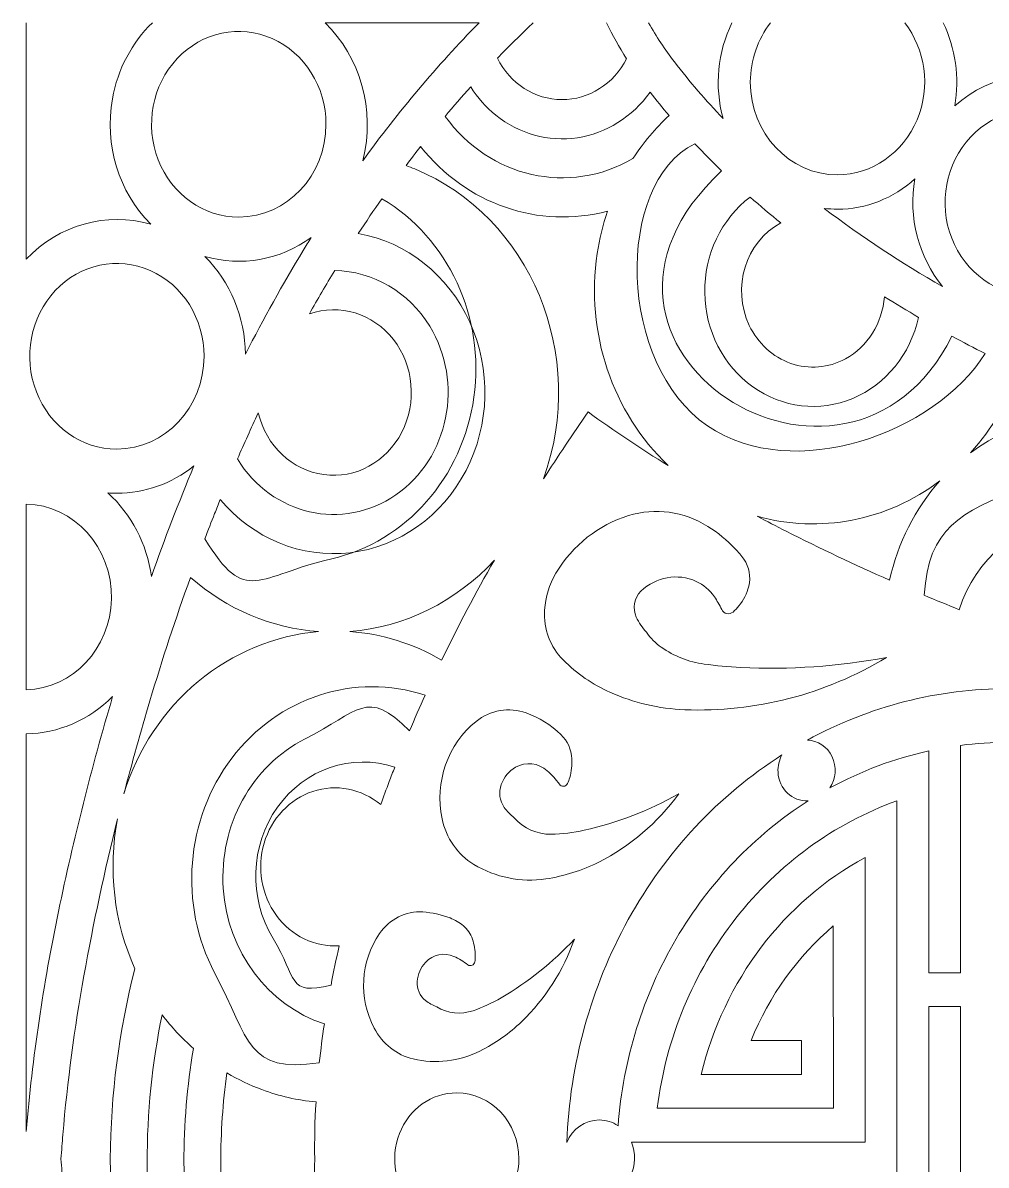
# Model space of a CAD drawing. Header units: millimetres. Extents: x -1202 to 1200, y -590 to 590.
# Drawn here: x -1202 to -701, y -3 to 590 of the extents above; entities that cross this region are included whole.
import ezdxf

# ---------------------------------------------------------------- set-up
doc = ezdxf.new("R2010")
doc.units = ezdxf.units.MM
doc.header["$MEASUREMENT"] = 0
doc.layers.add('Layer 1', color=7, linetype='Continuous')

msp = doc.modelspace()

# ---------------------------------------------------------------- linework, layer by layer
at = {"layer": 'Layer 1', "color": 250, "lineweight": 20}
for points, knots in [([(-1200.0499, 467.2301), (-1183.028, 485.0635), (-1158.4262, 491.9962), (-1135.3512, 485.4634), (-1151.9762, 502.1096), (-1159.472, 526.6344), (-1155.2356, 550.5052), (-1152.4919, 565.937), (-1145.0926, 579.717), (-1134.484, 589.9734)], [0, 0, 0, 0, 0.33333333, 0.33333333, 0.33333333, 0.66666667, 0.66666667, 0.66666667, 1, 1, 1, 1]), ([(-1089.5903, 489.0694), (-1107.9099, 489.0694), (-1124.4204, 500.8208), (-1131.4353, 518.8382), (-1138.4426, 536.862), (-1134.565, 557.603), (-1121.6114, 571.3923), (-1108.6656, 585.1879), (-1089.1857, 589.3145), (-1072.2629, 581.8485), (-1055.3402, 574.3825), (-1044.3103, 556.7968), (-1044.3103, 537.2937), (-1044.3103, 510.6612), (-1064.584, 489.0694), (-1089.5903, 489.0694)], [0, 0, 0, 0, 0.2, 0.2, 0.2, 0.4, 0.4, 0.4, 0.6, 0.6, 0.6, 0.8, 0.8, 0.8, 1, 1, 1, 1]), ([(-1044.7767, 589.9734), (-1044.7767, 589.9734), (-964.8264, 589.9734), (-964.8264, 589.9734), (-986.5937, 567.7465), (-1006.7727, 543.8082), (-1025.1968, 518.3621), (-1018.4052, 544.9063), (-1026.6077, 572.3731), (-1044.7767, 589.9734)], [0, 0, 0, 0, 0.33333333, 0.33333333, 0.33333333, 0.66666667, 0.66666667, 0.66666667, 1, 1, 1, 1]), ([(-936.7733, 589.9734), (-937.4539, 589.3306), (-938.131, 588.6835), (-938.8045, 588.0321), (-944.3844, 582.6357), (-949.8726, 577.1441), (-955.277, 571.551), (-948.6667, 558.3839), (-935.797, 550.1497), (-921.7749, 550.1116), (-907.7604, 550.0735), (-894.8527, 558.2315), (-888.1737, 571.3605), (-891.9845, 577.3434), (-895.4674, 583.5614), (-898.5975, 589.9734)], [0, 0, 0, 0, 0.2, 0.2, 0.2, 0.4, 0.4, 0.4, 0.6, 0.6, 0.6, 0.8, 0.8, 0.8, 1, 1, 1, 1]), ([(-876.7361, 589.9734), (-872.7519, 582.8901), (-868.2812, 576.1226), (-863.3582, 569.7289), (-855.4426, 559.4441), (-847.0003, 549.6291), (-838.0695, 540.3347), (-842.6735, 557.0902), (-840.8818, 574.866), (-833.4737, 589.9734)], [0, 0, 0, 0, 0.33333333, 0.33333333, 0.33333333, 0.66666667, 0.66666667, 0.66666667, 1, 1, 1, 1]), ([(-743.7288, 589.9734), (-733.1538, 576.3209), (-730.0541, 556.9597), (-737.2582, 539.6872), (-744.6166, 522.349), (-760.776, 511.1627), (-778.6452, 511.0294), (-803.6516, 511.0294), (-823.9329, 532.6211), (-823.9329, 559.2537), (-823.8594, 570.6992), (-820.0253, 581.4864), (-813.4404, 589.9734)], [0, 0, 0, 0, 0.25, 0.25, 0.25, 0.5, 0.5, 0.5, 0.75, 0.75, 0.75, 1, 1, 1, 1]), ([(-723.7889, 589.9734), (-717.3456, 576.8631), (-715.1177, 561.6821), (-717.7325, 546.8357), (-698.8633, 563.9644), (-672.2311, 567.4815), (-650.0109, 555.781), (-627.7832, 544.0804), (-614.2419, 519.4096), (-615.5624, 493.05), (-606.1889, 504.6871), (-593.3117, 512.4959), (-579.1293, 515.1306), (-606.3167, 529.5516), (-623.6876, 558.3472), (-625.2488, 589.9734)], [0, 0, 0, 0, 0.2, 0.2, 0.2, 0.4, 0.4, 0.4, 0.6, 0.6, 0.6, 0.8, 0.8, 0.8, 1, 1, 1, 1]), ([(-875.9911, 553.9907), (-885.1281, 541.0839), (-898.7075, 532.5767), (-913.7448, 530.3356), (-928.7745, 528.0945), (-944.0256, 532.3037), (-956.1395, 542.0362), (-961.2155, 546.112), (-965.6122, 551.0512), (-969.154, 556.6634), (-973.6576, 551.6607), (-978.0848, 546.5818), (-982.4281, 541.414), (-959.4141, 509.5311), (-918.0423, 500.2113), (-884.8762, 519.4477), (-879.5176, 527.72), (-873.2126, 535.2558), (-866.1062, 541.8711), (-869.5182, 545.8009), (-872.8157, 549.845), (-875.9911, 553.9907)], [0, 0, 0, 0, 0.14285714, 0.14285714, 0.14285714, 0.28571429, 0.28571429, 0.28571429, 0.42857143, 0.42857143, 0.42857143, 0.57142857, 0.57142857, 0.57142857, 0.71428571, 0.71428571, 0.71428571, 0.85714286, 0.85714286, 0.85714286, 1, 1, 1, 1]), ([(-677.4904, 448.3493), (-695.8101, 448.3493), (-712.3206, 460.1006), (-719.3278, 478.118), (-726.3427, 496.1418), (-722.465, 516.8828), (-709.5192, 530.6784), (-696.5657, 544.4677), (-677.0859, 548.5943), (-660.1631, 541.1283), (-643.2404, 533.6687), (-632.2104, 516.0829), (-632.2104, 496.5735), (-632.2104, 469.941), (-652.4841, 448.3493), (-677.4904, 448.3493)], [0, 0, 0, 0, 0.2, 0.2, 0.2, 0.4, 0.4, 0.4, 0.6, 0.6, 0.6, 0.8, 0.8, 0.8, 1, 1, 1, 1]), ([(-898.1045, 492.1612), (-900.5395, 485.0381), (-902.3409, 477.68), (-903.4858, 470.1949), (-909.5389, 429.1764), (-895.6313, 387.6944), (-866.5565, 360.0333), (-880.7465, 368.7691), (-894.6313, 378.0698), (-908.1726, 387.9039), (-916.1187, 376.4636), (-923.8511, 364.8646), (-931.3775, 353.107), (-908.0887, 417.2155), (-938.0107, 489.2917), (-998.2136, 514.0894), (-999.7096, 514.7116), (-1001.221, 515.2957), (-1002.7477, 515.848), (-1000.2439, 519.1747), (-997.7098, 522.476), (-995.145, 525.7455), (-971.4516, 495.7673), (-933.8124, 482.7462), (-898.1045, 492.1612)], [0, 0, 0, 0, 0.125, 0.125, 0.125, 0.25, 0.25, 0.25, 0.375, 0.375, 0.375, 0.5, 0.5, 0.5, 0.625, 0.625, 0.625, 0.75, 0.75, 0.75, 0.875, 0.875, 0.875, 1, 1, 1, 1]), ([(-701.8784, 418.1869), (-728.1136, 376.9651), (-801.3539, 350.2501), (-846.2141, 380.7489), (-892.7536, 412.3969), (-894.6619, 506.1282), (-852.7939, 527.2057), (-848.2369, 522.3998), (-843.5807, 517.7082), (-838.8252, 513.1371), (-936.7512, 421.6532), (-773.928, 318.2974), (-719.2058, 427.2654), (-713.4732, 424.1546), (-707.7026, 421.1326), (-701.8784, 418.1869)], [0, 0, 0, 0, 0.2, 0.2, 0.2, 0.4, 0.4, 0.4, 0.6, 0.6, 0.6, 0.8, 0.8, 0.8, 1, 1, 1, 1]), ([(-738.4107, 508.9915), (-741.9373, 488.9933), (-736.6704, 468.3729), (-724.1215, 453.0282), (-745.3647, 465.2113), (-765.8749, 478.7656), (-785.5609, 493.6214), (-783.2634, 493.3484), (-780.9581, 493.2088), (-778.6452, 493.2088), (-763.898, 493.2088), (-749.6315, 498.8019), (-738.4107, 508.9915)], [0, 0, 0, 0, 0.25, 0.25, 0.25, 0.5, 0.5, 0.5, 0.75, 0.75, 0.75, 1, 1, 1, 1]), ([(-1015.2737, 498.6051), (-980.7336, 478.2006), (-961.6964, 437.1312), (-967.4977, 395.5286), (-973.2988, 353.9259), (-1002.7171, 320.513), (-1041.3257, 311.6757), (-1079.9343, 302.8384), (-1085.873, 286.7002), (-1107.2076, 322.0938), (-1105.5436, 326.4554), (-1103.849, 330.8042), (-1102.1316, 335.1403), (-1101.1622, 337.5845), (-1100.1852, 340.0224), (-1099.1929, 342.4539), (-1082.2472, 322.1256), (-1057.0959, 311.8217), (-1031.7232, 314.8183), (-1006.3582, 317.8085), (-983.9319, 333.7309), (-971.5814, 357.5193), (-959.2232, 381.314), (-958.4905, 410.0162), (-969.612, 434.4902), (-980.7336, 458.9642), (-1002.3278, 476.1563), (-1027.5173, 480.6004), (-1023.5175, 486.676), (-1019.4262, 492.6882), (-1015.2507, 498.6305)], [0, 0, 0, 0, 0.1, 0.1, 0.1, 0.2, 0.2, 0.2, 0.3, 0.3, 0.3, 0.4, 0.4, 0.4, 0.5, 0.5, 0.5, 0.6, 0.6, 0.6, 0.7, 0.7, 0.7, 0.8, 0.8, 0.8, 0.9, 0.9, 0.9, 1, 1, 1, 1]), ([(-736.5254, 437.0296), (-740.7542, 417.8821), (-753.5321, 402.1629), (-770.722, 394.9635), (-787.912, 387.7705), (-807.3231, 390.0116), (-822.6582, 400.963), (-838.0009, 411.9208), (-847.3133, 430.1922), (-847.5881, 449.8602), (-847.8553, 469.5283), (-839.0465, 488.0854), (-824.0168, 499.513), (-818.7958, 494.9165), (-813.4907, 490.4344), (-808.1016, 486.0602), (-826.3984, 476.1754), (-833.7186, 452.3807), (-824.4672, 432.8776), (-820.0171, 423.5197), (-812.2541, 416.422), (-802.8959, 413.1461), (-793.53, 409.8765), (-783.332, 410.7018), (-774.5387, 415.4379), (-762.9897, 421.7485), (-755.3183, 433.9696), (-754.2649, 447.7525), (-748.4026, 444.083), (-742.4869, 440.5087), (-736.5178, 437.0233)], [0, 0, 0, 0, 0.1, 0.1, 0.1, 0.2, 0.2, 0.2, 0.3, 0.3, 0.3, 0.4, 0.4, 0.4, 0.5, 0.5, 0.5, 0.6, 0.6, 0.6, 0.7, 0.7, 0.7, 0.8, 0.8, 0.8, 0.9, 0.9, 0.9, 1, 1, 1, 1]), ([(-1107.1465, 468.6586), (-1088.3155, 463.1924), (-1068.1792, 466.773), (-1052.035, 478.4672), (-1053.409, 476.2579), (-1054.7754, 474.0486), (-1056.1264, 471.8265), (-1066.7976, 454.2725), (-1076.797, 436.2742), (-1086.1096, 417.8694), (-1086.392, 437.1312), (-1093.9793, 455.4534), (-1107.1465, 468.6586)], [0, 0, 0, 0, 0.25, 0.25, 0.25, 0.5, 0.5, 0.5, 0.75, 0.75, 0.75, 1, 1, 1, 1]), ([(-1152.9074, 368.5976), (-1171.2271, 368.5976), (-1187.7377, 380.349), (-1194.7448, 398.3728), (-1201.7522, 416.3902), (-1197.8821, 437.1376), (-1184.9286, 450.9268), (-1171.9751, 464.7224), (-1152.503, 468.849), (-1135.5801, 461.383), (-1118.6574, 453.917), (-1107.6199, 436.3313), (-1107.6199, 416.8283), (-1107.6199, 390.1894), (-1127.8935, 368.604), (-1152.9074, 368.5976)], [0, 0, 0, 0, 0.2, 0.2, 0.2, 0.4, 0.4, 0.4, 0.6, 0.6, 0.6, 0.8, 0.8, 0.8, 1, 1, 1, 1]), ([(-1052.9358, 438.8517), (-1037.1885, 444.3496), (-1019.8842, 439.0422), (-1009.2969, 425.4688), (-998.7021, 411.8954), (-996.977, 392.805), (-1004.946, 377.327), (-1012.9074, 361.8427), (-1028.96, 353.1197), (-1045.4094, 355.3353), (-1061.8589, 357.551), (-1075.362, 370.2546), (-1079.4535, 387.3642), (-1083.1861, 379.4792), (-1086.8042, 371.5307), (-1090.3078, 363.5251), (-1072.408, 334.1944), (-1035.5932, 325.8395), (-1008.0222, 344.8474), (-980.4511, 363.8679), (-972.5813, 403.0898), (-990.4353, 432.4523), (-1001.3508, 450.1967), (-1019.8154, 461.0212), (-1039.7303, 461.3513), (-1044.2569, 453.9551), (-1048.6536, 446.4701), (-1052.9128, 438.8961)], [0, 0, 0, 0, 0.11111111, 0.11111111, 0.11111111, 0.22222222, 0.22222222, 0.22222222, 0.33333333, 0.33333333, 0.33333333, 0.44444444, 0.44444444, 0.44444444, 0.55555556, 0.55555556, 0.55555556, 0.66666667, 0.66666667, 0.66666667, 0.77777778, 0.77777778, 0.77777778, 0.88888889, 0.88888889, 0.88888889, 1, 1, 1, 1]), ([(-684.4213, 409.6099), (-689.8561, 393.6049), (-698.3977, 378.9967), (-709.4811, 366.7438), (-685.3297, 384.6851), (-655.2397, 391.0528), (-626.4779, 384.3169), (-626.4779, 384.3169), (-630.4472, 385.904), (-630.4472, 385.904), (-648.6523, 393.2113), (-666.6437, 401.1154), (-684.3985, 409.6035)], [0, 0, 0, 0, 0.25, 0.25, 0.25, 0.5, 0.5, 0.5, 0.75, 0.75, 0.75, 1, 1, 1, 1]), ([(-1134.9772, 302.5019), (-1128.1378, 321.8589), (-1120.7641, 340.9937), (-1112.8639, 359.8873), (-1124.4129, 350.6691), (-1138.4655, 345.6854), (-1152.8998, 345.6854), (-1154.4494, 345.6917), (-1155.9913, 345.7489), (-1157.5332, 345.8568), (-1145.3735, 334.753), (-1137.3663, 319.3703), (-1134.9772, 302.5019)], [0, 0, 0, 0, 0.25, 0.25, 0.25, 0.5, 0.5, 0.5, 0.75, 0.75, 0.75, 1, 1, 1, 1]), ([(-571.9618, 234.7619), (-561.3898, 268.1939), (-569.9466, 305.1176), (-593.9148, 329.4646), (-617.8905, 353.818), (-652.9268, 361.1824), (-683.7878, 348.3582), (-714.6411, 335.5339), (-731.4494, 327.9473), (-733.5942, 292.7441), (-727.5564, 290.1856), (-721.4957, 287.6652), (-715.412, 285.2019), (-707.0308, 311.809), (-684.5435, 330.5248), (-658.2777, 332.7596), (-632.0043, 334.9943), (-607.0133, 320.3226), (-594.7697, 295.4676), (-582.5261, 270.6191), (-573.9999, 262.3722), (-590.6554, 240.6217), (-584.4267, 238.641), (-578.1981, 236.6919), (-571.9618, 234.7683)], [0, 0, 0, 0, 0.125, 0.125, 0.125, 0.25, 0.25, 0.25, 0.375, 0.375, 0.375, 0.5, 0.5, 0.5, 0.625, 0.625, 0.625, 0.75, 0.75, 0.75, 0.875, 0.875, 0.875, 1, 1, 1, 1]), ([(-751.5857, 300.5212), (-769.7068, 308.5268), (-787.6371, 317.0149), (-805.3614, 325.9729), (-810.3688, 328.5123), (-815.3608, 331.0962), (-820.3377, 333.7246), (-787.7211, 324.6523), (-752.9978, 331.3692), (-725.4649, 352.0912), (-738.3192, 337.6734), (-747.334, 319.8718), (-751.5857, 300.5148)], [0, 0, 0, 0, 0.25, 0.25, 0.25, 0.5, 0.5, 0.5, 0.75, 0.75, 0.75, 1, 1, 1, 1]), ([(-1200.0499, 243.65), (-1200.0499, 243.65), (-1200.0499, 340.0795), (-1200.0499, 340.0795), (-1175.0437, 339.5082), (-1155.2126, 317.453), (-1155.747, 290.8268), (-1156.3042, 265.0196), (-1175.8146, 244.2468), (-1200.0499, 243.65)], [0, 0, 0, 0, 0.33333333, 0.33333333, 0.33333333, 0.66666667, 0.66666667, 0.66666667, 1, 1, 1, 1]), ([(-753.1963, 260.3787), (-785.1029, 241.1804), (-821.3834, 231.7908), (-857.9997, 233.2446), (-871.3425, 233.7779), (-884.4869, 236.857), (-896.8144, 242.3359), (-905.8063, 246.3292), (-914.0425, 252.0175), (-921.1414, 259.1217), (-927.7975, 265.7751), (-931.324, 275.2409), (-930.7668, 284.9416), (-930.3775, 291.7727), (-928.3547, 298.3817), (-924.8969, 304.1462), (-916.1569, 318.6973), (-902.7225, 329.344), (-887.1279, 334.0864), (-873.2737, 338.2956), (-858.3966, 336.2704), (-845.9851, 328.4869), (-840.7946, 325.2301), (-836.0009, 321.3003), (-831.7111, 316.7927), (-830.131, 315.123), (-828.6578, 313.3391), (-827.3144, 311.4535), (-824.4596, 307.4285), (-823.513, 302.2162), (-824.7649, 297.3532), (-825.7266, 293.5948), (-827.4517, 290.103), (-829.8257, 287.1319), (-830.7417, 285.9764), (-831.7722, 284.9289), (-832.8866, 283.9956), (-833.8026, 283.2275), (-834.9934, 282.9418), (-836.1231, 283.2021), (-837.2604, 283.4624), (-838.2298, 284.2496), (-838.7718, 285.3479), (-839.8863, 287.6334), (-841.1685, 289.8301), (-842.5959, 291.9124), (-844.9928, 295.4296), (-848.2445, 298.1849), (-852.0001, 299.899), (-861.6789, 304.305), (-872.8844, 302.3305), (-880.7084, 294.8328), (-884.2731, 291.4109), (-885.2654, 285.8812), (-883.1281, 281.3102), (-881.7923, 278.4406), (-880.0138, 275.8376), (-877.8689, 273.5966), (-875.8003, 270.473), (-873.1821, 267.7939), (-870.1747, 265.7052), (-863.4728, 261.0707), (-855.8777, 258.0868), (-847.9545, 256.9885), (-841.6495, 256.1124), (-835.3139, 255.522), (-828.9632, 255.2109), (-803.6058, 253.9729), (-778.2025, 255.7061), (-753.1963, 260.3787)], [0, 0, 0, 0, 0.04347826, 0.04347826, 0.04347826, 0.08695652, 0.08695652, 0.08695652, 0.13043478, 0.13043478, 0.13043478, 0.17391304, 0.17391304, 0.17391304, 0.2173913, 0.2173913, 0.2173913, 0.26086957, 0.26086957, 0.26086957, 0.30434783, 0.30434783, 0.30434783, 0.34782609, 0.34782609, 0.34782609, 0.39130435, 0.39130435, 0.39130435, 0.43478261, 0.43478261, 0.43478261, 0.47826087, 0.47826087, 0.47826087, 0.52173913, 0.52173913, 0.52173913, 0.56521739, 0.56521739, 0.56521739, 0.60869565, 0.60869565, 0.60869565, 0.65217391, 0.65217391, 0.65217391, 0.69565217, 0.69565217, 0.69565217, 0.73913043, 0.73913043, 0.73913043, 0.7826087, 0.7826087, 0.7826087, 0.82608696, 0.82608696, 0.82608696, 0.86956522, 0.86956522, 0.86956522, 0.91304348, 0.91304348, 0.91304348, 0.95652174, 0.95652174, 0.95652174, 1, 1, 1, 1]), ([(-984.2449, 259.0328), (-998.9158, 267.6225), (-1015.1745, 272.6951), (-1031.8834, 273.895), (-1003.4651, 276.0979), (-976.7872, 289.2777), (-956.8646, 310.952), (-966.5358, 293.9821), (-975.6651, 276.663), (-984.2372, 259.0328)], [0, 0, 0, 0, 0.33333333, 0.33333333, 0.33333333, 0.66666667, 0.66666667, 0.66666667, 1, 1, 1, 1]), ([(-1114.7263, 301.8734), (-1122.3366, 280.7959), (-1129.3362, 259.4835), (-1135.7251, 237.949), (-1140.5341, 221.9059), (-1145.0452, 205.7613), (-1149.2664, 189.5279), (-1142.137, 212.656), (-1128.6951, 232.997), (-1110.6503, 247.9481), (-1092.6207, 262.8801), (-1070.889, 271.8824), (-1048.1268, 273.8442), (-1072.5302, 275.5774), (-1095.8113, 285.4177), (-1114.6882, 301.9877)], [0, 0, 0, 0, 0.2, 0.2, 0.2, 0.4, 0.4, 0.4, 0.6, 0.6, 0.6, 0.8, 0.8, 0.8, 1, 1, 1, 1]), ([(-1047.7682, 49.8514), (-1047.0276, 56.6064), (-1046.1498, 63.3486), (-1045.1423, 70.0655), (-1074.6064, 79.7726), (-1095.4525, 107.7447), (-1097.6509, 140.51), (-1099.8416, 173.269), (-1082.9265, 204.1107), (-1055.0502, 218.1729), (-1027.1815, 232.2352), (-1023.3267, 244.8436), (-1000.9157, 222.2805), (-998.2822, 228.4895), (-995.5801, 234.6667), (-992.7939, 240.7995), (-1029.4104, 252.754), (-1069.1715, 239.7964), (-1093.2389, 208.0596), (-1117.2987, 176.329), (-1120.8177, 132.1996), (-1102.1316, 96.6028), (-1083.4456, 60.9996), (-1085.7508, 44.6519), (-1047.7682, 49.8514)], [0, 0, 0, 0, 0.125, 0.125, 0.125, 0.25, 0.25, 0.25, 0.375, 0.375, 0.375, 0.5, 0.5, 0.5, 0.625, 0.625, 0.625, 0.75, 0.75, 0.75, 0.875, 0.875, 0.875, 1, 1, 1, 1]), ([(-606.3264, 197.1526), (-610.9444, 204.3646), (-609.1888, 214.205), (-602.4182, 219.1189), (-600.8686, 220.2426), (-599.1435, 221.0425), (-597.3192, 221.4806), (-607.1431, 226.3182), (-617.2494, 230.4766), (-627.5771, 233.9303), (-637.5841, 237.2697), (-647.7821, 239.9107), (-658.1097, 241.847), (-668.6817, 243.4342), (-679.3529, 244.2278), (-690.0318, 244.2278), (-726.2816, 244.2278), (-762.0125, 235.0794), (-794.3009, 217.5317), (-788.8356, 217.3667), (-783.8969, 214.0146), (-781.439, 208.815), (-778.9887, 203.6028), (-779.4239, 197.3875), (-782.5687, 192.626), (-766.3635, 201.4506), (-749.1202, 207.9199), (-731.2891, 211.856), (-731.2891, 211.856), (-731.2891, 96.6219), (-731.2891, 96.6219), (-731.2891, 96.6219), (-714.7861, 96.6219), (-714.7861, 96.6219), (-714.7861, 96.6219), (-714.7861, 214.751), (-714.7861, 214.751), (-706.5729, 215.8239), (-698.3061, 216.3636), (-690.0318, 216.3636), (-681.7573, 216.3636), (-673.4906, 215.8239), (-665.2773, 214.751), (-665.2773, 214.751), (-665.2773, 96.6219), (-665.2773, 96.6219), (-665.2773, 96.6219), (-648.7744, 96.6219), (-648.7744, 96.6219), (-648.7744, 96.6219), (-648.7744, 211.856), (-648.7744, 211.856), (-634.1569, 208.6309), (-619.921, 203.698), (-606.3264, 197.1526)], [0, 0, 0, 0, 0.05555556, 0.05555556, 0.05555556, 0.11111111, 0.11111111, 0.11111111, 0.16666667, 0.16666667, 0.16666667, 0.22222222, 0.22222222, 0.22222222, 0.27777778, 0.27777778, 0.27777778, 0.33333333, 0.33333333, 0.33333333, 0.38888889, 0.38888889, 0.38888889, 0.44444444, 0.44444444, 0.44444444, 0.5, 0.5, 0.5, 0.55555556, 0.55555556, 0.55555556, 0.61111111, 0.61111111, 0.61111111, 0.66666667, 0.66666667, 0.66666667, 0.72222222, 0.72222222, 0.72222222, 0.77777778, 0.77777778, 0.77777778, 0.83333333, 0.83333333, 0.83333333, 0.88888889, 0.88888889, 0.88888889, 0.94444444, 0.94444444, 0.94444444, 1, 1, 1, 1]), ([(-1155.121, 240.1837), (-1165.9907, 203.406), (-1175.3719, 166.1458), (-1183.2417, 128.5047), (-1191.1038, 90.8509), (-1196.7218, 52.6956), (-1200.0499, 14.28), (-1200.0499, 14.28), (-1200.0499, 220.7314), (-1200.0499, 220.7314), (-1183.3104, 220.9981), (-1167.2807, 227.9372), (-1155.121, 240.1837)], [0, 0, 0, 0, 0.25, 0.25, 0.25, 0.5, 0.5, 0.5, 0.75, 0.75, 0.75, 1, 1, 1, 1]), ([(-861.0225, 189.6485), (-872.0829, 174.4879), (-886.3341, 162.3176), (-902.6233, 154.1025), (-911.3251, 149.76), (-920.5918, 146.8269), (-930.1103, 145.3985), (-943.0257, 143.4621), (-956.1853, 146.1159), (-967.5434, 152.9534), (-975.9551, 158.0069), (-981.9472, 166.641), (-984.0235, 176.6846), (-987.9622, 195.7495), (-981.0541, 215.5065), (-966.3603, 227.1817), (-958.895, 233.1113), (-949.1704, 234.7746), (-940.3388, 231.6257), (-933.6445, 229.245), (-927.4846, 225.404), (-922.2482, 220.3569), (-918.882, 217.1127), (-916.8515, 212.5988), (-916.592, 207.7739), (-916.4164, 204.4726), (-916.7981, 201.1649), (-917.7141, 198.0097), (-918.0118, 196.9685), (-918.3934, 195.9527), (-918.8438, 194.9687), (-919.2254, 194.137), (-919.9812, 193.5783), (-920.8437, 193.4894), (-921.7139, 193.4005), (-922.5536, 193.8005), (-923.0802, 194.537), (-924.9198, 197.1462), (-927.0342, 199.5143), (-929.3928, 201.5966), (-934.0185, 205.6915), (-940.5221, 206.4026), (-945.8347, 203.3933), (-949.2544, 201.457), (-951.9031, 198.27), (-953.2847, 194.4227), (-954.7197, 190.4421), (-954.1243, 185.9599), (-951.7199, 182.5571), (-950.2696, 180.5065), (-948.5521, 178.6907), (-946.6209, 177.1544), (-941.606, 171.5739), (-934.6216, 168.4758), (-927.37, 168.6218), (-921.5841, 168.7424), (-915.8134, 169.4344), (-910.1496, 170.6851), (-893.0055, 174.4879), (-876.4644, 180.8683), (-861.0225, 189.6485)], [0, 0, 0, 0, 0.05, 0.05, 0.05, 0.1, 0.1, 0.1, 0.15, 0.15, 0.15, 0.2, 0.2, 0.2, 0.25, 0.25, 0.25, 0.3, 0.3, 0.3, 0.35, 0.35, 0.35, 0.4, 0.4, 0.4, 0.45, 0.45, 0.45, 0.5, 0.5, 0.5, 0.55, 0.55, 0.55, 0.6, 0.6, 0.6, 0.65, 0.65, 0.65, 0.7, 0.7, 0.7, 0.75, 0.75, 0.75, 0.8, 0.8, 0.8, 0.85, 0.85, 0.85, 0.9, 0.9, 0.9, 0.95, 0.95, 0.95, 1, 1, 1, 1]), ([(-1008.5946, 203.4187), (-1030.9903, 210.8466), (-1055.3555, 202.5235), (-1069.515, 182.6079), (-1083.6746, 162.6985), (-1084.583, 135.4628), (-1071.7974, 114.525), (-1059.0042, 93.5872), (-1064.5382, 84.5467), (-1041.6997, 90.2605), (-1040.4098, 97.0853), (-1038.9899, 103.8847), (-1037.4481, 110.6524), (-1050.081, 109.8842), (-1062.2712, 115.7694), (-1070.057, 126.4033), (-1077.8352, 137.0373), (-1080.2244, 151.0551), (-1076.4384, 163.9238), (-1072.6599, 176.7862), (-1063.1871, 186.8551), (-1051.0962, 190.8547), (-1039.0052, 194.8607), (-1025.8457, 192.2895), (-1015.8767, 183.9792), (-1014.4493, 187.9725), (-1012.9837, 191.9531), (-1011.48, 195.9146), (-1010.5335, 198.4223), (-1009.5717, 200.9237), (-1008.5946, 203.4124)], [0, 0, 0, 0, 0.1, 0.1, 0.1, 0.2, 0.2, 0.2, 0.3, 0.3, 0.3, 0.4, 0.4, 0.4, 0.5, 0.5, 0.5, 0.6, 0.6, 0.6, 0.7, 0.7, 0.7, 0.8, 0.8, 0.8, 0.9, 0.9, 0.9, 1, 1, 1, 1]), ([(-793.9421, 185.9345), (-802.1325, 185.4774), (-809.1169, 192.1816), (-809.5367, 200.8983), (-809.697, 204.0028), (-808.9795, 207.0882), (-807.4987, 209.761), (-840.4281, 188.8549), (-867.8694, 159.448), (-887.3035, 124.2575), (-906.7223, 89.086), (-917.6988, 49.3626), (-919.2559, 8.598), (-916.2485, 15.6322), (-909.6763, 20.1652), (-902.4248, 20.216), (-898.9441, 20.216), (-895.5321, 19.1684), (-892.5932, 17.194), (-890.0056, 51.6608), (-879.6626, 84.9658), (-862.4347, 114.2774), (-845.2218, 143.5764), (-821.7498, 168.1266), (-793.9346, 185.9345)], [0, 0, 0, 0, 0.125, 0.125, 0.125, 0.25, 0.25, 0.25, 0.375, 0.375, 0.375, 0.5, 0.5, 0.5, 0.625, 0.625, 0.625, 0.75, 0.75, 0.75, 0.875, 0.875, 0.875, 1, 1, 1, 1]), ([(-885.6547, 8.7503), (-885.6547, 8.7503), (-764.2949, 8.7567), (-764.2949, 8.7567), (-764.2949, 8.7567), (-764.2949, 156.5149), (-764.2949, 156.5149), (-806.5064, 133.6916), (-837.5199, 92.6921), (-849.4735, 43.9091), (-849.4735, 43.9091), (-829.5051, 43.9027), (-829.5051, 43.9027), (-829.5051, 43.9027), (-797.2932, 43.9027), (-797.2932, 43.9027), (-797.2932, 43.9027), (-797.2932, 61.4758), (-797.2932, 61.4758), (-797.2932, 61.4758), (-823.5207, 61.4694), (-823.5207, 61.4694), (-814.0709, 84.7309), (-799.3999, 105.1735), (-780.8055, 120.9879), (-780.8055, 120.9879), (-780.7902, 26.3297), (-780.7902, 26.3297), (-780.7902, 26.3297), (-872.3043, 26.3488), (-872.3043, 26.3488), (-867.6709, 62.6947), (-853.4809, 96.9075), (-831.3829, 125.0384), (-809.3001, 153.1438), (-780.3703, 174.2276), (-747.7691, 185.9599), (-747.7691, 185.9599), (-747.7919, -0.0298), (-747.7919, -0.0298), (-747.7919, -0.0298), (-747.7919, -186.0196), (-747.7919, -186.0196), (-780.4925, -174.5032), (-809.468, -153.3813), (-831.3905, -125.0854), (-853.2901, -96.8212), (-867.4496, -62.6719), (-872.3043, -26.3894), (-872.3043, -26.3894), (-780.7902, -26.3894), (-780.7902, -26.3894), (-780.7902, -26.3894), (-780.7902, -121.0603), (-780.7902, -121.0603), (-799.3922, -105.2395), (-814.0632, -84.8033), (-823.513, -61.5418), (-823.513, -61.5418), (-797.2932, -61.5418), (-797.2932, -61.5418), (-797.2932, -61.5418), (-797.2932, -43.9688), (-797.2932, -43.9688), (-797.2932, -43.9688), (-829.5051, -43.9688), (-829.5051, -43.9688), (-829.5051, -43.9688), (-849.4811, -43.9688), (-849.4811, -43.9688), (-837.5199, -92.7581), (-806.5064, -133.7513), (-764.2872, -156.581), (-764.2872, -156.581), (-764.2949, -8.8164), (-764.2949, -8.8164), (-764.2949, -8.8164), (-886.2425, -8.8164), (-886.2425, -8.8164), (-883.4793, -3.3819), (-883.2656, 3.1191), (-885.6547, 8.7503)], [0, 0, 0, 0, 0.03703704, 0.03703704, 0.03703704, 0.07407407, 0.07407407, 0.07407407, 0.11111111, 0.11111111, 0.11111111, 0.14814815, 0.14814815, 0.14814815, 0.18518519, 0.18518519, 0.18518519, 0.22222222, 0.22222222, 0.22222222, 0.25925926, 0.25925926, 0.25925926, 0.2962963, 0.2962963, 0.2962963, 0.33333333, 0.33333333, 0.33333333, 0.37037037, 0.37037037, 0.37037037, 0.40740741, 0.40740741, 0.40740741, 0.44444444, 0.44444444, 0.44444444, 0.48148148, 0.48148148, 0.48148148, 0.51851852, 0.51851852, 0.51851852, 0.55555556, 0.55555556, 0.55555556, 0.59259259, 0.59259259, 0.59259259, 0.62962963, 0.62962963, 0.62962963, 0.66666667, 0.66666667, 0.66666667, 0.7037037, 0.7037037, 0.7037037, 0.74074074, 0.74074074, 0.74074074, 0.77777778, 0.77777778, 0.77777778, 0.81481481, 0.81481481, 0.81481481, 0.85185185, 0.85185185, 0.85185185, 0.88888889, 0.88888889, 0.88888889, 0.92592593, 0.92592593, 0.92592593, 0.96296296, 0.96296296, 0.96296296, 1, 1, 1, 1]), ([(-1143.5645, 98.7677), (-1154.4647, 122.9497), (-1157.6323, 150.2742), (-1152.5716, 176.5513), (-1159.2888, 149.6394), (-1165.1053, 122.4862), (-1170.0134, 95.1299), (-1174.9215, 67.7736), (-1178.5931, 40.1824), (-1180.9975, 12.4452), (-1181.1579, 10.4962), (-1181.3105, 8.5472), (-1181.4556, 6.5981), (-1181.6234, 4.3888), (-1181.7914, 2.1795), (-1181.9517, -0.0298), (-1181.7914, -2.2392), (-1181.6234, -4.4485), (-1181.4556, -6.6578), (-1181.3105, -8.5942), (-1181.1579, -10.5305), (-1181.0052, -12.4668), (-1178.6008, -40.2104), (-1174.9368, -67.8079), (-1170.0211, -95.1706), (-1165.1129, -122.5205), (-1159.2888, -149.68), (-1152.5792, -176.5983), (-1157.5867, -150.5307), (-1154.5181, -123.4347), (-1143.8163, -99.3861), (-1152.0296, -66.989), (-1156.2355, -33.5888), (-1156.3348, -0.0298), (-1156.1287, 33.3513), (-1151.8388, 66.561), (-1143.5645, 98.7677)], [0, 0, 0, 0, 0.08333333, 0.08333333, 0.08333333, 0.16666667, 0.16666667, 0.16666667, 0.25, 0.25, 0.25, 0.33333333, 0.33333333, 0.33333333, 0.41666667, 0.41666667, 0.41666667, 0.5, 0.5, 0.5, 0.58333333, 0.58333333, 0.58333333, 0.66666667, 0.66666667, 0.66666667, 0.75, 0.75, 0.75, 0.83333333, 0.83333333, 0.83333333, 0.91666667, 0.91666667, 0.91666667, 1, 1, 1, 1]), ([(-915.2257, 114.1505), (-921.0803, 97.79), (-930.4691, 83.1183), (-942.6288, 71.3289), (-949.1169, 65.0882), (-956.4372, 59.914), (-964.3528, 55.9715), (-975.1537, 50.5815), (-987.3286, 49.1531), (-998.9768, 51.8957), (-1007.5871, 53.9209), (-1014.9683, 59.749), (-1019.2963, 67.926), (-1027.5097, 83.4421), (-1026.4258, 102.6404), (-1016.5256, 116.9946), (-1011.3044, 124.5622), (-1002.8393, 128.7968), (-994.0458, 128.2381), (-989.1911, 127.927), (-984.4127, 126.8795), (-979.8405, 125.1146), (-977.3444, 124.1496), (-975.0011, 122.7656), (-972.9172, 121.0197), (-970.7952, 119.2421), (-969.1846, 116.8804), (-968.2534, 114.1886), (-967.2687, 111.3634), (-966.7725, 108.3668), (-966.7801, 105.3512), (-966.7877, 104.3545), (-966.8641, 103.3514), (-967.0091, 102.3674), (-967.1389, 101.5357), (-967.658, 100.8374), (-968.3831, 100.5199), (-969.1159, 100.2025), (-969.9479, 100.3041), (-970.5814, 100.7993), (-972.8333, 102.5388), (-975.2683, 104.0053), (-977.8329, 105.1544), (-982.9091, 107.4336), (-988.7713, 106.2147), (-992.6642, 102.069), (-995.1602, 99.4089), (-996.6717, 95.8791), (-996.9159, 92.1207), (-997.1678, 88.248), (-995.5343, 84.5023), (-992.5878, 82.2168), (-990.8094, 80.8391), (-988.8552, 79.7408), (-986.7867, 78.9536), (-981.016, 75.5063), (-974.1538, 74.7889), (-967.8716, 76.9728), (-962.8414, 78.7123), (-957.9791, 80.9534), (-953.3458, 83.6643), (-939.3388, 91.8413), (-926.5074, 102.1071), (-915.2257, 114.1505)], [0, 0, 0, 0, 0.04761905, 0.04761905, 0.04761905, 0.0952381, 0.0952381, 0.0952381, 0.14285714, 0.14285714, 0.14285714, 0.19047619, 0.19047619, 0.19047619, 0.23809524, 0.23809524, 0.23809524, 0.28571429, 0.28571429, 0.28571429, 0.33333333, 0.33333333, 0.33333333, 0.38095238, 0.38095238, 0.38095238, 0.42857143, 0.42857143, 0.42857143, 0.47619048, 0.47619048, 0.47619048, 0.52380952, 0.52380952, 0.52380952, 0.57142857, 0.57142857, 0.57142857, 0.61904762, 0.61904762, 0.61904762, 0.66666667, 0.66666667, 0.66666667, 0.71428571, 0.71428571, 0.71428571, 0.76190476, 0.76190476, 0.76190476, 0.80952381, 0.80952381, 0.80952381, 0.85714286, 0.85714286, 0.85714286, 0.9047619, 0.9047619, 0.9047619, 0.95238095, 0.95238095, 0.95238095, 1, 1, 1, 1]), ([(-731.2891, -0.0298), (-731.2891, -0.0298), (-731.2891, 79.0552), (-731.2891, 79.0552), (-731.2891, 79.0552), (-714.7861, 79.0552), (-714.7861, 79.0552), (-714.7861, 79.0552), (-714.7861, -0.0298), (-714.7861, -0.0298), (-714.7861, -0.0298), (-714.7861, -79.1149), (-714.7861, -79.1149), (-714.7861, -79.1149), (-731.2891, -79.1149), (-731.2891, -79.1149), (-731.2891, -79.1149), (-731.2891, -0.0298), (-731.2891, -0.0298)], [0, 0, 0, 0, 0.16666667, 0.16666667, 0.16666667, 0.33333333, 0.33333333, 0.33333333, 0.5, 0.5, 0.5, 0.66666667, 0.66666667, 0.66666667, 0.83333333, 0.83333333, 0.83333333, 1, 1, 1, 1]), ([(-1113.3982, -57.6057), (-1119.3597, -62.8941), (-1124.8098, -68.811), (-1129.6568, -75.2612), (-1134.5192, -51.1935), (-1137.0458, -26.656), (-1137.206, -2.0424), (-1137.2366, 23.822), (-1134.626, 49.6165), (-1129.4202, 74.8778), (-1124.5731, 68.4783), (-1119.1384, 62.6122), (-1113.1921, 57.3619), (-1116.4667, 37.7827), (-1118.1001, 17.9305), (-1118.0773, -1.9598), (-1117.9551, -20.6121), (-1116.3903, -39.22), (-1113.3982, -57.5993)], [0, 0, 0, 0, 0.16666667, 0.16666667, 0.16666667, 0.33333333, 0.33333333, 0.33333333, 0.5, 0.5, 0.5, 0.66666667, 0.66666667, 0.66666667, 0.83333333, 0.83333333, 0.83333333, 1, 1, 1, 1]), ([(-1077.5834, 35.9669), (-1068.5074, 32.5958), (-1059.0728, 30.4436), (-1049.4933, 29.5675), (-1050.0962, 19.7144), (-1050.3253, 9.8423), (-1050.1802, -0.0298), (-1050.3253, -9.902), (-1050.0962, -19.7805), (-1049.4933, -29.6336), (-1059.1262, -30.516), (-1068.6143, -32.6809), (-1077.7359, -36.0838), (-1084.0257, -38.4264), (-1090.1169, -41.3532), (-1095.9335, -44.8195), (-1097.8494, -30.5922), (-1098.8569, -16.2506), (-1098.9561, -1.8773), (-1098.9714, 13.6959), (-1097.9028, 29.2501), (-1095.7579, 44.6582), (-1089.949, 41.2046), (-1083.8654, 38.2969), (-1077.5834, 35.9669)], [0, 0, 0, 0, 0.125, 0.125, 0.125, 0.25, 0.25, 0.25, 0.375, 0.375, 0.375, 0.5, 0.5, 0.5, 0.625, 0.625, 0.625, 0.75, 0.75, 0.75, 0.875, 0.875, 0.875, 1, 1, 1, 1]), ([(-976.3827, 34.3163), (-989.4278, 34.3163), (-1001.1905, 25.9488), (-1006.1826, 13.1118), (-1011.1747, 0.2812), (-1008.4115, -14.4921), (-999.1906, -24.3134), (-989.9696, -34.1411), (-976.0926, -37.0742), (-964.0398, -31.7604), (-951.9947, -26.4465), (-944.1325, -13.9207), (-944.1325, -0.0298), (-944.1325, 18.9399), (-958.5745, 34.3163), (-976.3827, 34.3163)], [0, 0, 0, 0, 0.2, 0.2, 0.2, 0.4, 0.4, 0.4, 0.6, 0.6, 0.6, 0.8, 0.8, 0.8, 1, 1, 1, 1])]:
    msp.add_open_spline(points, degree=3, knots=knots, dxfattribs=at)
msp.add_open_spline([(-1200.0499, 589.9734), (-1200.0499, 589.9734), (-1200.0499, 467.2301), (-1200.0499, 467.2301)], degree=3, dxfattribs=at)

doc.saveas('drawing.dxf')
